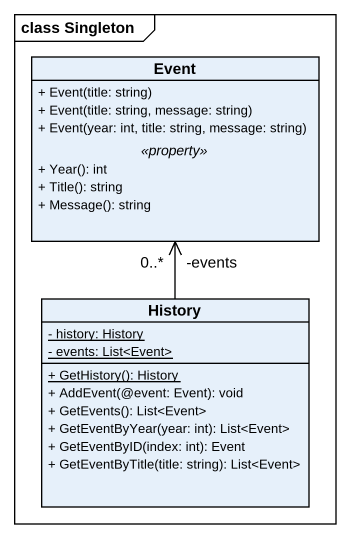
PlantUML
@startuml
mainframe class Singleton
hide circle
hide empty members
skinparam classAttributeIconSize 0
class Event {
  + Event(title: string)
  + Event(title: string, message: string)
  + Event(year: int, title: string, message: string)
  .. <<property>> ..
  + Year(): int
  + Title(): string
  + Message(): string
}
class History {
  {static} - history: History
  {static} - events: List<Event>
  {static} + GetHistory(): History
  + AddEvent(@event: Event): void
  + GetEvents(): List<Event>
  + GetEventByYear(year: int): List<Event>
  + GetEventByID(index: int): Event
  + GetEventByTitle(title: string): List<Event>
}
History -up-> "-events\n0..*" Event
@enduml
